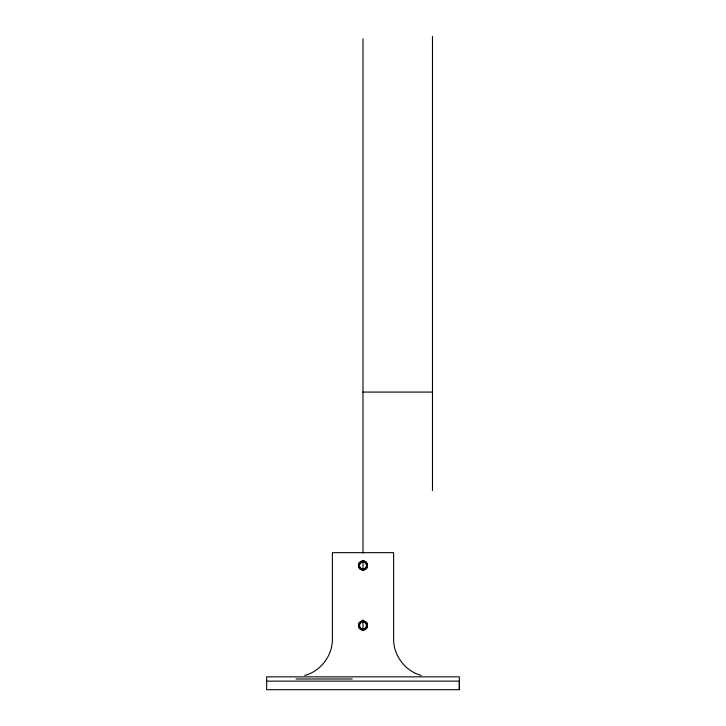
<?xml version="1.0" encoding="UTF-8"?>
<svg xmlns="http://www.w3.org/2000/svg" width="726" height="726" viewBox="0 0 726 726"><rect width="100%" height="100%" fill="white"/><g stroke="black" fill="none" stroke-linecap="round" stroke-linejoin="round"><path stroke-width="1.09" d="M459.349 689.7L459.349 676.85L266.651 676.85L266.651 689.7L459.349 689.7L459.349 681.133L266.651 681.133M364.352 622.2L365.496 622.972A3.53 3.521 -82.4 0 1 366.467 624.777L366.467 626.157A3.53 3.521 82.4 0 1 365.496 627.963L364.352 628.734A3.503 3.467 0.1 0 1 361.639 628.725M367.41 566.398A4.456 4.401 -89.8 0 0 367.302 564.211A4.492 4.465 -80.8 0 0 366.739 563.013A4.519 4.51 -33.3 0 0 365.85 562.042A4.501 4.474 -11.1 0 0 364.307 561.207A4.438 4.374 0.2 0 0 361.276 561.361A4.501 4.474 5.8 0 0 360.123 562.087A4.528 4.51 36.5 0 0 359.524 562.659A4.501 4.465 80.6 0 0 358.59 564.637L358.59 566.398A4.501 4.474 -66.8 0 0 359.515 568.376A4.519 4.51 -56.8 0 0 360.504 569.257A4.501 4.474 -5.8 0 0 361.693 569.819L362.12 569.928A4.447 4.401 0 0 0 363.88 569.928L364.307 569.819A4.501 4.474 15.3 0 0 365.505 569.257A4.528 4.51 30.2 0 0 366.176 568.694A4.501 4.447 87 0 0 367.392 566.389L367.41 564.637A4.501 4.456 -84.3 0 0 366.176 562.341M367.41 626.347A4.456 4.401 -89.8 0 0 367.41 624.587A4.501 4.447 -87 0 0 366.167 622.3A4.528 4.51 -30.2 0 0 365.496 621.728A4.501 4.465 -9.3 0 0 364.307 621.166A4.438 4.374 0 0 0 363 620.975A4.438 4.374 0.4 0 0 361.276 621.311A4.501 4.456 5.7 0 0 360.15 622A4.528 4.51 36.5 0 0 359.524 622.618A4.492 4.465 84.2 0 0 358.698 624.16A4.456 4.401 90 0 0 358.698 626.774A4.492 4.474 -78.9 0 0 359.524 628.326A4.519 4.51 -33.3 0 0 360.15 628.943A4.501 4.474 -5.8 0 0 361.693 629.769L362.12 629.878A4.456 4.401 0 0 0 363.88 629.878L364.307 629.769A4.501 4.474 11.1 0 0 365.85 628.943A4.519 4.51 33.3 0 0 366.739 627.963A4.492 4.465 80.8 0 0 367.41 626.347L367.41 624.587A4.492 4.465 -80.8 0 0 366.739 622.962M361.04 562.577L361.648 562.251L360.06 563.548A3.512 3.485 88.8 0 0 359.47 565.518L359.533 566.207A3.53 3.521 -79.7 0 0 360.504 568.013L361.648 568.776A3.503 3.467 0.1 0 0 364.352 568.776L365.94 567.478A3.512 3.494 87.7 0 0 366.53 565.518L366.467 564.828A3.53 3.521 -82.4 0 0 365.496 563.022L364.352 562.251M361.04 622.527L361.648 622.2L360.06 623.507A3.512 3.485 88.8 0 0 359.47 625.467L359.533 626.157A3.53 3.521 -79.7 0 0 360.504 627.963L361.648 628.734M365.496 627.963L365.94 627.427M364.352 568.776L364.96 568.449M364.352 628.734L364.96 628.407M304.784 675.425C320.983 671.133 332.916 655.061 332.381 638.317L332.381 552.668L393.619 552.668L393.619 638.317C393.084 655.061 405.017 671.133 421.225 675.425M363 392.085L432.478 392.085M296.09 678.991L352.291 678.991M364.307 561.216L363.88 561.107A4.456 4.401 0 0 0 362.12 561.107L361.693 561.216A4.501 4.474 9.1 0 0 360.504 561.779A4.519 4.51 56.8 0 0 359.524 562.668A4.492 4.465 84.2 0 0 358.698 564.211A4.447 4.401 89.9 0 0 358.59 566.398A4.492 4.474 -79 0 0 359.524 568.367A4.528 4.51 -30.2 0 0 360.15 568.993A4.501 4.474 -15.3 0 0 361.693 569.828A4.438 4.374 -0.4 0 0 363 570.019A4.438 4.374 0 0 0 364.307 569.819A4.501 4.474 5.8 0 0 365.85 568.993A4.519 4.51 33.2 0 0 366.739 568.013M365.496 563.022L365.94 563.548A3.512 3.494 -87.7 0 1 366.53 565.518L366.467 566.207A3.53 3.521 82.4 0 1 365.496 568.013M360.504 568.013L360.06 567.478A3.512 3.485 -88.8 0 1 359.47 565.518L359.533 564.828A3.53 3.521 79.7 0 1 360.504 563.022M365.496 622.972L365.94 623.507A3.512 3.494 -87.7 0 1 366.53 625.467M360.504 627.963L360.06 627.427A3.512 3.485 -88.8 0 1 359.47 625.467L359.533 624.777A3.53 3.521 79.7 0 1 360.504 622.972M358.59 626.347L358.59 624.587A4.501 4.474 66.7 0 1 359.515 622.609A4.519 4.51 45 0 1 360.504 621.728A4.501 4.465 9.3 0 1 361.675 621.22L362.12 621.057A4.456 4.401 0 0 1 363.88 621.057L364.307 621.166A4.501 4.474 -11.1 0 1 365.85 621.991A4.519 4.51 -33.3 0 1 366.766 622.935M432.478 36.3L432.478 490.495M363 38.805L363 553.121M363 561.053L363 570.119M363 619.959L363 630.159M361.648 622.336A3.503 3.467 0.1 0 1 364.361 622.336M359.597 628.353A4.492 4.465 -80.8 0 1 358.653 626.384M367.347 566.407A4.501 4.465 80.6 0 1 366.684 568.041M361.648 562.378A3.503 3.467 0.1 0 1 364.352 562.378M364.352 561.271A4.501 4.474 -15.3 0 1 365.55 561.833M365.559 561.742A4.528 4.51 -30.2 0 1 366.24 562.296M361.648 562.251A3.503 3.467 -0.1 0 1 364.352 562.251M359.524 628.317A4.528 4.51 -36.4 0 0 360.15 628.943A4.501 4.474 -15.3 0 0 361.276 629.623A4.438 4.374 -0.4 0 0 363 629.968A4.438 4.374 0 0 0 364.307 629.769A4.501 4.465 9.3 0 0 365.496 629.206A4.528 4.51 30.2 0 0 366.176 628.643A4.501 4.447 86.9 0 0 367.392 626.338M366.449 625.476A3.512 3.485 88.8 0 1 365.85 627.436"/></g></svg>
